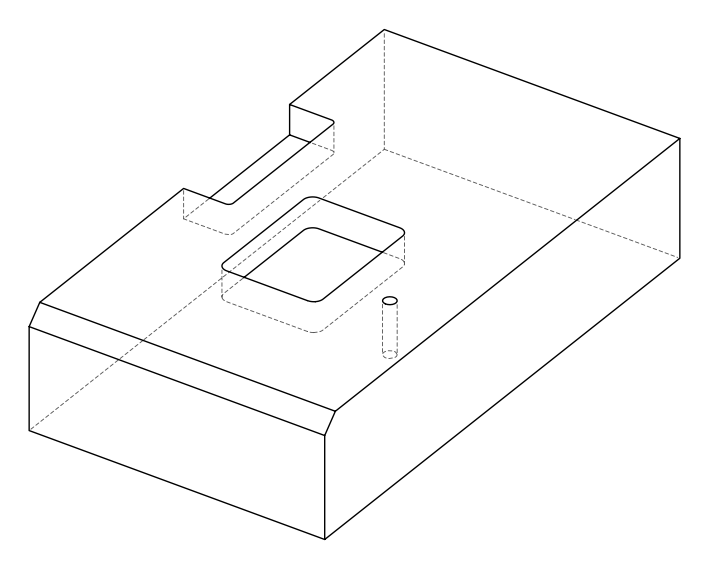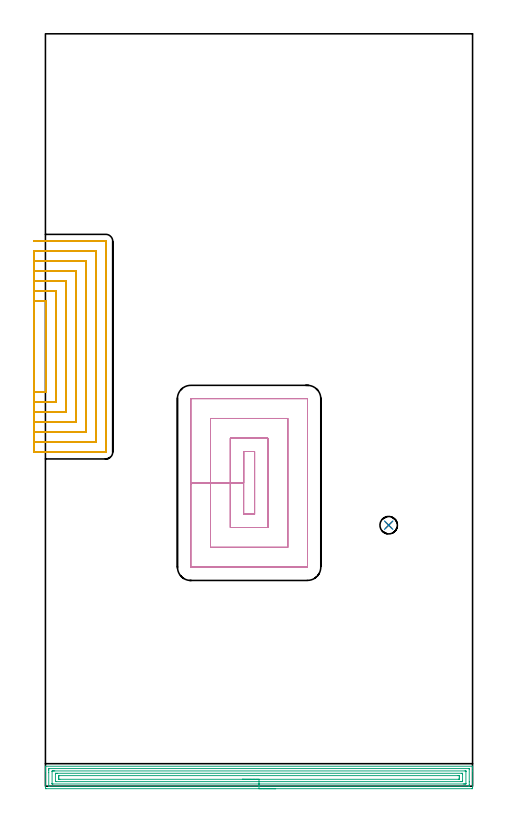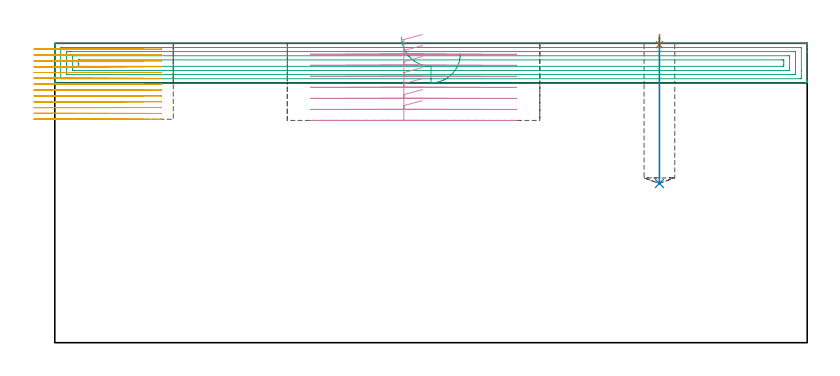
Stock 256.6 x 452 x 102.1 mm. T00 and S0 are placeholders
(PLAN: 5 operations, 4 tool changes, 79 min)
(1 SPOT_DRILL | STEP1POCKET | NXT0321_9005460120000 | 0.03 min | 1 mm3)
(2 DRILL_BLIND_HOLE_INTO_CENTER | STEP1POCKET | NXT0301_076 | 0.2 min | 4007 mm3)
(3 AREA_MILL | FG_CHAMFER_SURFACE | UGT0205_001 | 10.55 min | 23377 mm3)
(4 MILL_RECTANGULAR_POCKET | POCKET_RECTANGULAR_STRAIGHT | UGT0201_134 | Follow Part, ap 3.975, ae 75% | 12.86 min | 264012 mm3)
(5 MILL_SLOT | SLOT_PARTIAL_RECTANGULAR | NXT0201_009 | Follow Part, ap 2, ae 75% | 55.35 min | 140978 mm3)
(TOOL NXT0321_9005460120000 | NC Spot Drill, 142deg, 12mm, Carbide, Uncoated | D12 PA142 FL30 Z2)
(TOOL NXT0301_076 | Carbide Drill 10.5mm [860.1-1050-032A1-MM 2214] | D10.5 PA140 FL55 Z2)
(TOOL UGT0205_001 | Chamfer Mill 20 x 3 x 45 deg. | D20 FL50 Z2)
(TOOL UGT0201_134 | Carbide End Mill 15.9 | D15.9 FL30 Z4)
(TOOL NXT0201_009 | ENDMILL 8mm [2P460-0800-NA 1630] | D8 FL26 Z6)
(OP 1 SPOT_DRILL)
G17 G21 G94 G90
T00 M6
G54
G17 G0 G90 X206.2 Y156.8 S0 M3
G43 Z112.1 H0
G94 G81 G98 Z101.648 F250. R105.1
G80
M5
M2
(OP 2 DRILL_BLIND_HOLE_INTO_CENTER)
G17 G21 G94 G90
T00 M6
G54
G17 G0 G90 X206.2 Y156.8 S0 M3
G43 Z112.1 H1
G94 G81 G98 Z54.3 F250. R104.1
G80
M5
M2
(OP 3 AREA_MILL)
G17 G21 G94 G90
T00 M6
G54
G17 G0 G90 X138.3 Y-1.5 S1061 M3
G43 Z112.1 H0
Z98.6
G94 G1 X138.262 Z97.728 F250.
X138.148 Z96.864
X137.959 Z96.012
X137.697 Z95.18
X137.363 Z94.374
X136.96 Z93.6
X136.492 Z92.864
X135.96 Z92.172
X135.371 Z91.529
X134.728 Z90.94
X134.036 Z90.408
X133.3 Z89.94
X132.526 Z89.537
X131.72 Z89.203
X130.888 Z88.941
X130.036 Z88.752
X129.172 Z88.638
X128.3 Z88.6
X0.612
X0.256 Y-1.496 Z88.602
X0.01 Y-1.492 Z88.606
X0. Y-1.242 Z88.855
Y8.8 Z98.894
Y9.359 Z99.456
Y9.688 Z99.784
Y10.246 Z100.343
Y10.575 Z100.67
Y11.234 Z101.333
Y11.602 Z101.701
X0.007 Y11.967 Z102.058
X0.01 Y11.997 Z102.088
X0.166 Y12. Z102.1
X256.434
X256.59 Y11.997 Z102.088
X256.593 Y11.967 Z102.058
X256.6 Y11.602 Z101.701
Y11.233 Z101.333
Y10.575 Z100.67
Y9.359 Z99.456
Y8.8 Z98.894
Y-0.684 Z89.414
X256.598 Y-0.963 Z89.134
X256.592 Y-1.492 Z88.606
X256.522 Y-1.494 Z88.603
X255.988 Y-1.5 Z88.6
X128.3
Y-0.086 Z90.014
X2.398
X2.01 Y-0.075 Z90.025
X2.001 Y0.319 Z90.419
X2. Y8.308 Z98.408
Y9.688 Z99.788
X2.001 Y10.082 Z100.182
X2.01 Y10.575 Z100.675
X2.388 Y10.586 Z100.686
X2.398
X254.202 Y10.585 Z100.685
X254.59 Y10.575 Z100.675
X254.599 Y10.181 Z100.281
X254.6 Y2.587 Z92.687
Y0.812 Z90.912
X254.599 Y0.418 Z90.518
X254.59 Y-0.075 Z90.025
X254.212 Y-0.086 Z90.014
X254.202
X128.3
Y1.328 Z91.428
X4.557 Y1.329 Z91.429
X4.184 Y1.33 Z91.43
X4.06 Y1.332 Z91.432
X4.023 Y1.335 Z91.435
X4.01 Y1.396 Z91.496
X4.004 Y1.517 Z91.617
X4.001 Y1.7 Z91.8
Y8.8 Z98.9
X4.002 Y8.981 Z99.081
X4.01 Y9.159 Z99.259
X4.184 Y9.164 Z99.264
X4.704 Y9.17 Z99.27
X5.077 Y9.171 Z99.271
X5.596
X252.043
X252.416 Y9.17 Z99.27
X252.54 Y9.167 Z99.267
X252.577 Y9.165 Z99.265
X252.59 Y9.104 Z99.204
X252.596 Y8.983 Z99.083
X252.599 Y8.8 Z98.9
Y1.7 Z91.8
X252.598 Y1.519 Z91.619
X252.59 Y1.341 Z91.441
X252.416 Y1.335 Z91.435
X251.896 Y1.33 Z91.43
X251.523 Y1.329 Z91.429
X251.004 Y1.328 Z91.428
X128.3
Y2.743 Z92.843
X6.706
X6.088 Y2.748 Z92.848
X6.022 Y2.749 Z92.849
X6.01 Y2.832 Z92.932
X6.006 Y3.036 Z93.136
X6. Y3.444 Z93.544
X6.001 Y7.454 Z97.554
X6.003 Y7.668 Z97.768
X6.006 Y7.721 Z97.821
X6.009 Y7.744 Z97.844
X6.024 Y7.75 Z97.85
X6.13 Y7.753 Z97.853
X6.863 Y7.757 Z97.857
X7.019
X249.895
X250.512 Y7.752 Z97.852
X250.578 Y7.75 Z97.85
X250.59 Y7.668 Z97.768
X250.594 Y7.464 Z97.564
X250.6 Y7.056 Z97.156
Y3.505 Z93.605
X250.599 Y3.046 Z93.146
X250.597 Y2.832 Z92.932
X250.594 Y2.779 Z92.879
X250.591 Y2.756 Z92.856
X250.576 Y2.75 Z92.85
X250.47 Y2.747 Z92.847
X249.738 Y2.743 Z92.843
X249.581
X128.3
Y4.157 Z94.257
X8.648
X8.442 Y4.158 Z94.258
X8.029 Y4.162 Z94.262
X8.009 Y4.164 Z94.264
X8.006 Y4.166 Z94.266
X8.002 Y4.182 Z94.282
X8. Y4.362 Z94.462
Y5.007 Z95.107
Y5.894 Z95.994
X8.003 Y6.138 Z96.238
X8.008 Y6.298 Z96.398
X8.01 Y6.332 Z96.432
X8.098 Y6.336 Z96.436
X8.235 Y6.34 Z96.44
X8.442 Y6.343 Z96.443
X247.952
X248.158 Y6.342 Z96.442
X248.571 Y6.338 Z96.438
X248.591 Y6.336 Z96.436
X248.594 Y6.333 Z96.433
X248.598 Y6.318 Z96.418
X248.599 Y6.286 Z96.386
X248.6 Y6.23 Z96.33
Y5.493 Z95.593
Y4.606 Z94.706
X248.597 Y4.362 Z94.462
X248.592 Y4.202 Z94.302
X248.59 Y4.168 Z94.268
X248.503 Y4.164 Z94.264
X248.365 Y4.16 Z94.26
X248.158 Y4.157 Z94.257
X128.3
X127.428 Z94.295
X126.564 Z94.409
X125.712 Z94.598
X124.88 Z94.86
X124.074 Z95.194
X123.3 Z95.597
X122.564 Z96.065
X121.872 Z96.596
X121.229 Z97.186
X120.64 Z97.829
X120.108 Z98.521
X119.64 Z99.257
X119.237 Z100.031
X118.903 Z100.837
X118.641 Z101.669
X118.452 Z102.52
X118.338 Z103.385
X118.3 Z104.257
G0 Z112.1
M5
M2
(OP 4 MILL_RECTANGULAR_POCKET)
G17 G21 G94 G90
T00 M6
G54
G17 G0 G90 X125.418 Y201.05 S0 M3
G43 Z112.1 H0
Z105.1
G94 G1 X119.05 Z103.394 F250.
Y182.2 Z98.343
Y163.35 F500.
X125.65
Y201.05
X119.05
Y182.2
X111.1
Y155.4
X133.6
Y209.
X111.1
Y182.2
X99.175
Y143.475
X145.525
Y220.925
X99.175
Y182.2
X87.25
Y131.6
X87.248 Y131.57
X87.27 Y131.548
X87.3 Y131.55
X157.4
X157.43 Y131.548
X157.452 Y131.57
X157.45 Y131.6
Y232.8
X157.452 Y232.83
X157.43 Y232.852
X157.4 Y232.85
X87.3
X87.27 Y232.852
X87.248 Y232.83
X87.25 Y232.8
Y182.2
Y181.2
G0 X125.418 Y201.05 Z101.343
G1 X119.05 Z99.636 F250.
Y182.2 Z94.586
Y163.35 F500.
X125.65
Y201.05
X119.05
Y182.2
X111.1
Y155.4
X133.6
Y209.
X111.1
Y182.2
X99.175
Y143.475
X145.525
Y220.925
X99.175
Y182.2
X87.25
Y131.6
X87.248 Y131.57
X87.27 Y131.548
X87.3 Y131.55
X157.4
X157.43 Y131.548
X157.452 Y131.57
X157.45 Y131.6
Y232.8
X157.452 Y232.83
X157.43 Y232.852
X157.4 Y232.85
X87.3
X87.27 Y232.852
X87.248 Y232.83
X87.25 Y232.8
Y182.2
Y181.2
G0 X125.418 Y201.05 Z97.586
G1 X119.05 Z95.879 F250.
Y182.2 Z90.829
Y163.35 F500.
X125.65
Y201.05
X119.05
Y182.2
X111.1
Y155.4
X133.6
Y209.
X111.1
Y182.2
X99.175
Y143.475
X145.525
Y220.925
X99.175
Y182.2
X87.25
Y131.6
X87.248 Y131.57
X87.27 Y131.548
X87.3 Y131.55
X157.4
X157.43 Y131.548
X157.452 Y131.57
X157.45 Y131.6
Y232.8
X157.452 Y232.83
X157.43 Y232.852
X157.4 Y232.85
X87.3
X87.27 Y232.852
X87.248 Y232.83
X87.25 Y232.8
Y182.2
Y181.2
G0 X125.418 Y201.05 Z93.829
G1 X119.05 Z92.122 F250.
Y182.2 Z87.071
Y163.35 F500.
X125.65
Y201.05
X119.05
Y182.2
X111.1
Y155.4
X133.6
Y209.
X111.1
Y182.2
X99.175
Y143.475
X145.525
Y220.925
X99.175
Y182.2
X87.25
Y131.6
X87.248 Y131.57
X87.27 Y131.548
X87.3 Y131.55
X157.4
X157.43 Y131.548
X157.452 Y131.57
X157.45 Y131.6
Y232.8
X157.452 Y232.83
X157.43 Y232.852
X157.4 Y232.85
X87.3
X87.27 Y232.852
X87.248 Y232.83
X87.25 Y232.8
Y182.2
Y181.2
G0 X125.418 Y201.05 Z90.071
G1 X119.05 Z88.365 F250.
Y182.2 Z83.314
Y163.35 F500.
X125.65
Y201.05
X119.05
Y182.2
X111.1
Y155.4
X133.6
Y209.
X111.1
Y182.2
X99.175
Y143.475
X145.525
Y220.925
X99.175
Y182.2
X87.25
Y131.6
X87.248 Y131.57
X87.27 Y131.548
X87.3 Y131.55
X157.4
X157.43 Y131.548
X157.452 Y131.57
X157.45 Y131.6
Y232.8
X157.452 Y232.83
X157.43 Y232.852
X157.4 Y232.85
X87.3
X87.27 Y232.852
X87.248 Y232.83
X87.25 Y232.8
Y182.2
Y181.2
G0 X125.418 Y201.05 Z86.314
G1 X119.05 Z84.608 F250.
Y182.2 Z79.557
Y163.35 F500.
X125.65
Y201.05
X119.05
Y182.2
X111.1
Y155.4
X133.6
Y209.
X111.1
Y182.2
X99.175
Y143.475
X145.525
Y220.925
X99.175
Y182.2
X87.25
Y131.6
X87.248 Y131.57
X87.27 Y131.548
X87.3 Y131.55
X157.4
X157.43 Y131.548
X157.452 Y131.57
X157.45 Y131.6
Y232.8
X157.452 Y232.83
X157.43 Y232.852
X157.4 Y232.85
X87.3
X87.27 Y232.852
X87.248 Y232.83
X87.25 Y232.8
Y182.2
Y181.2
G0 X125.418 Y201.05 Z82.557
G1 X119.05 Z80.851 F250.
Y182.2 Z75.8
Y163.35 F500.
X125.65
Y201.05
X119.05
Y182.2
X111.1
Y155.4
X133.6
Y209.
X111.1
Y182.2
X99.175
Y143.475
X145.525
Y220.925
X99.175
Y182.2
X87.25
Y131.6
X87.248 Y131.57
X87.27 Y131.548
X87.3 Y131.55
X157.4
X157.43 Y131.548
X157.452 Y131.57
X157.45 Y131.6
Y232.8
X157.452 Y232.83
X157.43 Y232.852
X157.4 Y232.85
X87.3
X87.27 Y232.852
X87.248 Y232.83
X87.25 Y232.8
Y182.2
Y181.2
G0 Z112.1
M5
M2
(OP 5 MILL_SLOT)
G17 G21 G94 G90
T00 M6
G54
G17 G0 G90 X-7. Y236.6 S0 M3
G43 Z112.1 H1
Z100.108
G94 G1 X-4. F250.
X0.4 F500.
Y291.5
X-4.
X-7. F250.
Y230.6
X-4.
X6.4 F500.
Y297.5
X-4.
X-7. F250.
Y224.6
X-4.
X12.4 F500.
Y303.5
X-4.
X-7. F250.
Y218.6
X-4.
X18.4 F500.
Y309.5
X-4.
X-7. F250.
Y212.6
X-4.
X24.4 F500.
Y315.5
X-4.
X-7. F250.
Y206.6
X-4.
X30.4 F500.
Y321.5
X-4.
X-7. F250.
Y200.6
X-4.
X36.3 F500.
X36.355 Y200.605
X36.395 Y200.645
X36.4 Y200.7
Y327.4
X36.395 Y327.455
X36.355 Y327.495
X36.3 Y327.5
X-4.
X-7. F250.
G0 Y236.6 Z98.115
G1 X-4.
X0.4 F500.
Y291.5
X-4.
X-7. F250.
Y230.6
X-4.
X6.4 F500.
Y297.5
X-4.
X-7. F250.
Y224.6
X-4.
X12.4 F500.
Y303.5
X-4.
X-7. F250.
Y218.6
X-4.
X18.4 F500.
Y309.5
X-4.
X-7. F250.
Y212.6
X-4.
X24.4 F500.
Y315.5
X-4.
X-7. F250.
Y206.6
X-4.
X30.4 F500.
Y321.5
X-4.
X-7. F250.
Y200.6
X-4.
X36.3 F500.
X36.355 Y200.605
X36.395 Y200.645
X36.4 Y200.7
Y327.4
X36.395 Y327.455
X36.355 Y327.495
X36.3 Y327.5
X-4.
X-7. F250.
G0 Y236.6 Z96.123
G1 X-4.
X0.4 F500.
Y291.5
X-4.
X-7. F250.
Y230.6
X-4.
X6.4 F500.
Y297.5
X-4.
X-7. F250.
Y224.6
X-4.
X12.4 F500.
Y303.5
X-4.
X-7. F250.
Y218.6
X-4.
X18.4 F500.
Y309.5
X-4.
X-7. F250.
Y212.6
X-4.
X24.4 F500.
Y315.5
X-4.
X-7. F250.
Y206.6
X-4.
X30.4 F500.
Y321.5
X-4.
X-7. F250.
Y200.6
X-4.
X36.3 F500.
X36.355 Y200.605
X36.395 Y200.645
X36.4 Y200.7
Y327.4
X36.395 Y327.455
X36.355 Y327.495
X36.3 Y327.5
X-4.
X-7. F250.
G0 Y236.6 Z94.131
G1 X-4.
X0.4 F500.
Y291.5
X-4.
X-7. F250.
Y230.6
X-4.
X6.4 F500.
Y297.5
X-4.
X-7. F250.
Y224.6
X-4.
X12.4 F500.
Y303.5
X-4.
X-7. F250.
Y218.6
X-4.
X18.4 F500.
Y309.5
X-4.
X-7. F250.
Y212.6
X-4.
X24.4 F500.
Y315.5
X-4.
X-7. F250.
Y206.6
X-4.
X30.4 F500.
Y321.5
X-4.
X-7. F250.
Y200.6
X-4.
X36.3 F500.
X36.355 Y200.605
X36.395 Y200.645
X36.4 Y200.7
Y327.4
X36.395 Y327.455
X36.355 Y327.495
X36.3 Y327.5
X-4.
X-7. F250.
G0 Y236.6 Z92.138
G1 X-4.
X0.4 F500.
Y291.5
X-4.
X-7. F250.
Y230.6
X-4.
X6.4 F500.
Y297.5
X-4.
X-7. F250.
Y224.6
X-4.
X12.4 F500.
Y303.5
X-4.
X-7. F250.
Y218.6
X-4.
X18.4 F500.
Y309.5
X-4.
X-7. F250.
Y212.6
X-4.
X24.4 F500.
Y315.5
X-4.
X-7. F250.
Y206.6
X-4.
X30.4 F500.
Y321.5
X-4.
X-7. F250.
Y200.6
X-4.
X36.3 F500.
X36.355 Y200.605
X36.395 Y200.645
X36.4 Y200.7
Y327.4
X36.395 Y327.455
X36.355 Y327.495
X36.3 Y327.5
X-4.
X-7. F250.
G0 Y236.6 Z90.146
G1 X-4.
X0.4 F500.
Y291.5
X-4.
X-7. F250.
Y230.6
X-4.
X6.4 F500.
Y297.5
X-4.
X-7. F250.
Y224.6
X-4.
X12.4 F500.
Y303.5
X-4.
X-7. F250.
Y218.6
X-4.
X18.4 F500.
Y309.5
X-4.
X-7. F250.
Y212.6
X-4.
X24.4 F500.
Y315.5
X-4.
X-7. F250.
Y206.6
X-4.
X30.4 F500.
Y321.5
X-4.
X-7. F250.
Y200.6
X-4.
X36.3 F500.
X36.355 Y200.605
X36.395 Y200.645
X36.4 Y200.7
Y327.4
X36.395 Y327.455
X36.355 Y327.495
X36.3 Y327.5
X-4.
X-7. F250.
G0 Y236.6 Z88.154
G1 X-4.
X0.4 F500.
Y291.5
X-4.
X-7. F250.
Y230.6
X-4.
X6.4 F500.
Y297.5
X-4.
X-7. F250.
Y224.6
X-4.
X12.4 F500.
Y303.5
X-4.
X-7. F250.
Y218.6
X-4.
X18.4 F500.
Y309.5
X-4.
X-7. F250.
Y212.6
X-4.
X24.4 F500.
Y315.5
X-4.
X-7. F250.
Y206.6
X-4.
X30.4 F500.
Y321.5
X-4.
X-7. F250.
Y200.6
X-4.
X36.3 F500.
X36.355 Y200.605
X36.395 Y200.645
X36.4 Y200.7
Y327.4
X36.395 Y327.455
X36.355 Y327.495
X36.3 Y327.5
X-4.
X-7. F250.
G0 Y236.6 Z86.162
G1 X-4.
X0.4 F500.
Y291.5
X-4.
X-7. F250.
Y230.6
X-4.
X6.4 F500.
Y297.5
X-4.
X-7. F250.
Y224.6
X-4.
X12.4 F500.
Y303.5
X-4.
X-7. F250.
Y218.6
X-4.
X18.4 F500.
Y309.5
X-4.
X-7. F250.
Y212.6
X-4.
X24.4 F500.
Y315.5
X-4.
X-7. F250.
Y206.6
X-4.
X30.4 F500.
Y321.5
X-4.
X-7. F250.
Y200.6
X-4.
X36.3 F500.
X36.355 Y200.605
X36.395 Y200.645
X36.4 Y200.7
Y327.4
X36.395 Y327.455
X36.355 Y327.495
X36.3 Y327.5
X-4.
X-7. F250.
G0 Y236.6 Z84.169
G1 X-4.
X0.4 F500.
Y291.5
X-4.
X-7. F250.
Y230.6
X-4.
X6.4 F500.
Y297.5
X-4.
X-7. F250.
Y224.6
X-4.
X12.4 F500.
Y303.5
X-4.
X-7. F250.
Y218.6
X-4.
X18.4 F500.
Y309.5
X-4.
X-7. F250.
Y212.6
X-4.
X24.4 F500.
Y315.5
X-4.
X-7. F250.
Y206.6
X-4.
X30.4 F500.
Y321.5
X-4.
X-7. F250.
Y200.6
X-4.
X36.3 F500.
X36.355 Y200.605
X36.395 Y200.645
X36.4 Y200.7
Y327.4
X36.395 Y327.455
X36.355 Y327.495
X36.3 Y327.5
X-4.
X-7. F250.
G0 Y236.6 Z82.177
G1 X-4.
X0.4 F500.
Y291.5
X-4.
X-7. F250.
Y230.6
X-4.
X6.4 F500.
Y297.5
X-4.
X-7. F250.
Y224.6
X-4.
X12.4 F500.
Y303.5
X-4.
X-7. F250.
Y218.6
X-4.
X18.4 F500.
Y309.5
X-4.
X-7. F250.
Y212.6
X-4.
X24.4 F500.
Y315.5
X-4.
X-7. F250.
Y206.6
X-4.
X30.4 F500.
Y321.5
X-4.
X-7. F250.
Y200.6
X-4.
X36.3 F500.
X36.355 Y200.605
X36.395 Y200.645
X36.4 Y200.7
Y327.4
X36.395 Y327.455
X36.355 Y327.495
X36.3 Y327.5
X-4.
X-7. F250.
G0 Y236.6 Z80.185
G1 X-4.
X0.4 F500.
Y291.5
X-4.
X-7. F250.
Y230.6
X-4.
X6.4 F500.
Y297.5
X-4.
X-7. F250.
Y224.6
X-4.
X12.4 F500.
Y303.5
X-4.
X-7. F250.
Y218.6
X-4.
X18.4 F500.
Y309.5
X-4.
X-7. F250.
Y212.6
X-4.
X24.4 F500.
Y315.5
X-4.
X-7. F250.
Y206.6
X-4.
X30.4 F500.
Y321.5
X-4.
X-7. F250.
Y200.6
X-4.
X36.3 F500.
X36.355 Y200.605
X36.395 Y200.645
X36.4 Y200.7
Y327.4
X36.395 Y327.455
X36.355 Y327.495
X36.3 Y327.5
X-4.
X-7. F250.
G0 Y236.6 Z78.192
G1 X-4.
X0.4 F500.
Y291.5
X-4.
X-7. F250.
Y230.6
X-4.
X6.4 F500.
Y297.5
X-4.
X-7. F250.
Y224.6
X-4.
X12.4 F500.
Y303.5
X-4.
X-7. F250.
Y218.6
X-4.
X18.4 F500.
Y309.5
X-4.
X-7. F250.
Y212.6
X-4.
X24.4 F500.
Y315.5
X-4.
X-7. F250.
Y206.6
X-4.
X30.4 F500.
Y321.5
X-4.
X-7. F250.
Y200.6
X-4.
X36.3 F500.
X36.355 Y200.605
X36.395 Y200.645
X36.4 Y200.7
Y327.4
X36.395 Y327.455
X36.355 Y327.495
X36.3 Y327.5
X-4.
X-7. F250.
G0 Y236.6 Z76.2
G1 X-4.
X0.4 F500.
Y291.5
X-4.
X-7. F250.
Y230.6
X-4.
X6.4 F500.
Y297.5
X-4.
X-7. F250.
Y224.6
X-4.
X12.4 F500.
Y303.5
X-4.
X-7. F250.
Y218.6
X-4.
X18.4 F500.
Y309.5
X-4.
X-7. F250.
Y212.6
X-4.
X24.4 F500.
Y315.5
X-4.
X-7. F250.
Y206.6
X-4.
X30.4 F500.
Y321.5
X-4.
X-7. F250.
Y200.6
X-4.
X36.3 F500.
X36.355 Y200.605
X36.395 Y200.645
X36.4 Y200.7
Y327.4
X36.395 Y327.455
X36.355 Y327.495
X36.3 Y327.5
X-4.
X-7. F250.
G0 Z112.1
M5
M2
